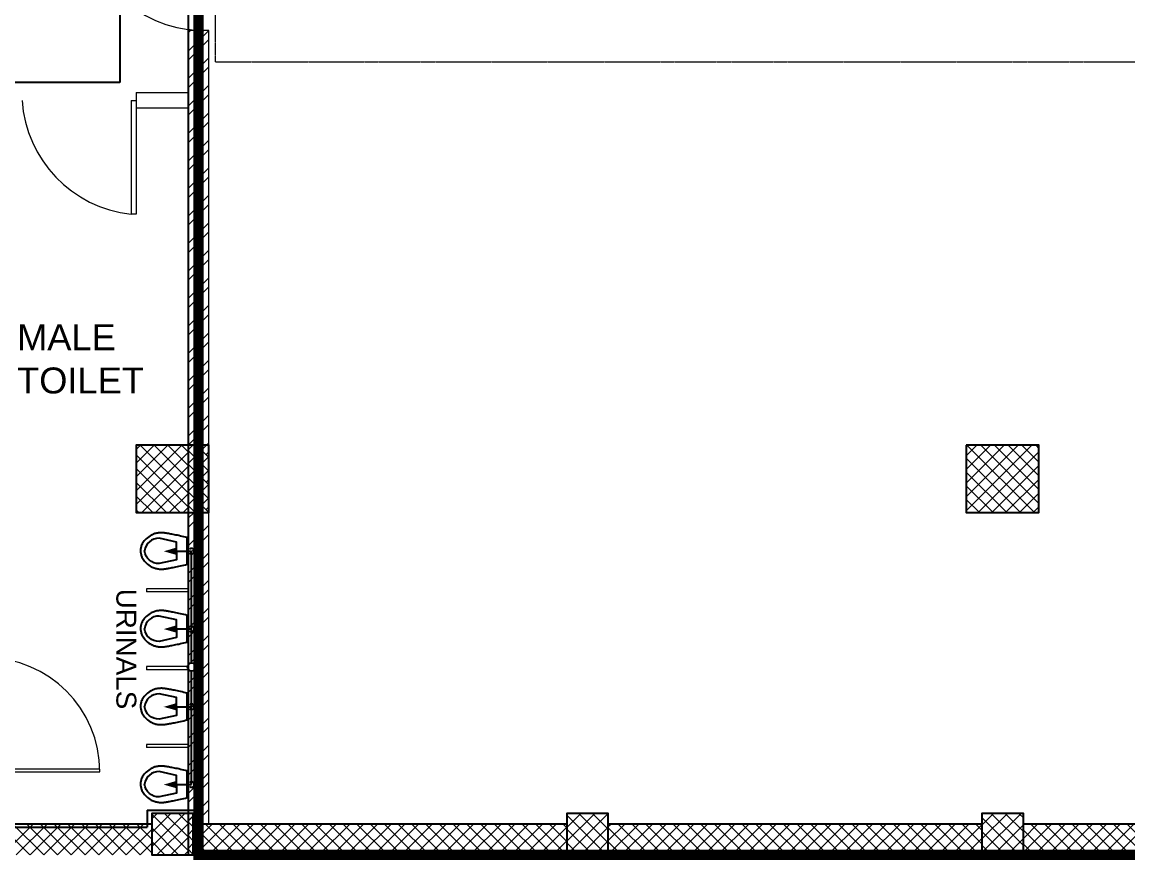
# Model space of a CAD drawing. Header units: inches. Extents: x 1217570 to 1371286, y 326920 to 480291.
# Drawn here: x 1290866 to 1301523, y 339559 to 347590 of the extents above; entities that cross this region are included whole.
import ezdxf

# ---------------------------------------------------------------- set-up
doc = ezdxf.new("R2010")
doc.units = ezdxf.units.IN
doc.header["$MEASUREMENT"] = 0
doc.linetypes.add('DASHED2', pattern=[9.525, 6.35, -3.175])
doc.linetypes.add('HIDDEN', pattern=[9.525, 6.35, -3.175])
for name, color, linetype, lineweight in [('A-BLOCK', 43, 'Continuous', 13), ('A-DOOR', 10, 'Continuous', 15), ('A-HATCH CONCRETE', 254, 'Continuous', 5), ('A-LEASING LINE', 7, 'DASHED2', 9), ('escape route', 8, 'HIDDEN', 15), ('wall hatch', 252, 'Continuous', 0)]:
    doc.layers.add(name, color=color, linetype=linetype, lineweight=lineweight)
for name, color, linetype in [('FFNEW', 252, 'Continuous'), ('P-PIPE-CWS', 80, 'Continuous'), ('S-COL', 210, 'Continuous'), ('S-WALL', 1, 'Continuous'), ('TAXT', 3, 'Continuous'), ('TEXT', 181, 'Continuous'), ('TOI', 30, 'Continuous')]:
    doc.layers.add(name, color=color, linetype=linetype)
doc.styles.add('style1', font='arial.ttf')
pattern_1 = [(45, (1341716.94, 266100.535), (-66.29126, 66.29126), []), (135, (1341716.94, 266100.535), (-66.29126, -66.29126), [])]
pattern_2 = [(45, (1341716.31, 266100.535), (-66.29126, 66.29126), []), (135, (1341716.31, 266100.535), (-66.29126, -66.29126), [])]

# ---------------------------------------------------------------- blocks, each defined once
blk = doc.blocks.new('SDGTFHHD')
at = {"layer": 'A-HATCH CONCRETE'}
h = blk.add_hatch(dxfattribs=at)
h.set_pattern_fill('ANSI37', color=254, scale=750)
h.set_pattern_definition([(45, (1337614.36, 312749.915), (-66.29126, 66.29126), []), (135, (1337614.36, 312749.915), (-66.29126, -66.29126), [])])
h.paths.add_polyline_path([(1359157.9, 725186.9), (1358657.9, 725186.9), (1358657.9, 724536.9), (1359157.9, 724536.9)])
h = blk.add_hatch(dxfattribs=at)
h.set_pattern_fill('ANSI37', color=254, scale=750)
h.set_pattern_definition([(45, (1337613.73, 312749.915), (-66.29126, 66.29126), []), (135, (1337613.73, 312749.915), (-66.29126, -66.29126), [])])
h.paths.add_polyline_path([(1359157.9, 721236.9), (1359157.9, 721636.9), (1358807.2, 721636.9), (1358807.2, 721236.9)])
at = {"color": 254, "linetype": 'Continuous', "ltscale": 100}
blk.add_lwpolyline([(1385707.2, 721236.9), (1385707.2, 726939.8), (1385507.2, 726936.9), (1383957.7, 726936.9), (1383957.7, 732936.9), (1380097, 732936.9), (1380097, 739738.1), (1381100.4, 739591), (1381133.7, 739788.3), (1381677.7, 743599.6), (1382720.6, 750905.2), (1382762.9, 751202.2), (1347097.7, 756262.5), (1346331.2, 744553.4), (1368108, 741445.4), (1368106.2, 734886.8), (1367207.9, 734886.8), (1367207.9, 734686.9), (1367207.9, 731436.9), (1359157.9, 731436.9), (1359157.9, 731236.9), (1359157.9, 721236.9), (1385707.2, 721236.9)], dxfattribs=at)
at = {"layer": 'A-BLOCK', "color": 254, "ltscale": 100}
for p, q in [((1359357.9, 729187.4), (1359157.9, 729187.4)), ((1359157.9, 728586.8), (1359157.9, 729187.4)), ((1358658, 728586.8), (1358658, 728436.8)), ((1358658, 728586.8), (1359157.9, 728586.8)), ((1359157.9, 728436.8), (1358658, 728436.8)), ((1359157.9, 725186.9), (1359157.9, 728436.8)), ((1359157.9, 721636.9), (1359157.9, 724536.9)), ((1359157.9, 721636.9), (1359157.9, 724536.9)), ((1359157.9, 721636.9), (1359157.9, 724536.9)), ((1359157.9, 723801.9), (1358757.9, 723801.9)), ((1358757.9, 723801.9), (1358757.9, 723771.9)), ((1359157.9, 723771.9), (1358757.9, 723771.9)), ((1359157.9, 723051.9), (1358757.9, 723051.9)), ((1358757.9, 723051.9), (1358757.9, 723021.9)), ((1359157.9, 723021.9), (1358757.9, 723021.9)), ((1359157.9, 722301.9), (1358757.9, 722301.9)), ((1358757.9, 722301.9), (1358757.9, 722271.9)), ((1359157.9, 722271.9), (1358757.9, 722271.9))]:
    blk.add_line(p, q, dxfattribs=at)
at = {"layer": 'A-DOOR', "color": 254}
for p, q in [((1358608, 728511.8), (1358608, 727413.8)), ((1358608, 728511.8), (1358658, 728511.8)), ((1358658, 728511.8), (1358658, 727413.8)), ((1358658, 727413.8), (1358608, 727413.8)), ((1357208, 722066.7), (1358308, 722066.7)), ((1357208, 722036.9), (1358308, 722036.9))]:
    blk.add_line(p, q, dxfattribs=at)
for centre, radius, start, end in [((1359304.5, 730336.7), 1149.3, 177.66852, 262.66914), ((1358740.8, 728591.9), 1185.5, 183.87307, 263.56666), ((1357208, 722036.9), 1100, 0, 90)]:
    blk.add_arc(centre, radius, start, end, dxfattribs=at)
at = {"layer": 'A-HATCH CONCRETE', "color": 254, "linetype": 'Continuous'}
for p, q in [((1358807.2, 721614.1), (1358807.9, 721614.7)), ((1357634, 721236.9), (1357334, 721536.9)), ((1357369.4, 721236.9), (1357669.4, 721536.9)), ((1357766.6, 721236.9), (1357466.6, 721536.9)), ((1357502, 721236.9), (1357802, 721536.9)), ((1357899.2, 721236.9), (1357599.2, 721536.9)), ((1357634.6, 721236.9), (1357934.6, 721536.9)), ((1358031.8, 721236.9), (1357731.8, 721536.9)), ((1357767.2, 721236.9), (1358067.2, 721536.9)), ((1358164.4, 721236.9), (1357864.4, 721536.9)), ((1357899.8, 721236.9), (1358199.8, 721536.9)), ((1358297, 721236.9), (1357997, 721536.9)), ((1358032.3, 721236.9), (1358332.3, 721536.9)), ((1358429.5, 721236.9), (1358129.5, 721536.9)), ((1358164.9, 721236.9), (1358464.9, 721536.9)), ((1358562.1, 721236.9), (1358262.1, 721536.9)), ((1358297.5, 721236.9), (1358597.5, 721536.9)), ((1358694.7, 721236.9), (1358394.7, 721536.9)), ((1358430.1, 721236.9), (1358730.1, 721536.9)), ((1358807.2, 721257), (1358527.3, 721536.9)), ((1358562.7, 721236.9), (1358807.2, 721481.5)), ((1358807.2, 721389.6), (1358659.9, 721536.9)), ((1358807.2, 721522.1), (1358792.5, 721536.9)), ((1358695.2, 721236.9), (1358807.2, 721348.9))]:
    blk.add_line(p, q, dxfattribs=at)
at = {"layer": 'S-COL', "color": 254, "linetype": 'ByBlock'}
for points in [[(1359157.9, 725186.9), (1358657.9, 725186.9), (1358657.9, 724536.9), (1359157.9, 724536.9)], [(1359157.9, 721636.9), (1358807.2, 721636.9), (1358807.2, 721236.9), (1359207.2, 721236.9)]]:
    blk.add_lwpolyline(points, dxfattribs=at)
at = {"layer": 'S-WALL', "color": 254}
blk.add_lwpolyline([(1355208, 721536.9), (1358807.2, 721536.9)], dxfattribs=at)
at = {"layer": 'TOI', "color": 254}
for points in [[(1358699.7, 724181.3), (1358699.5, 724176.5), (1358699.5, 724172.6), (1358699.7, 724169.8), (1358699.8, 724168), (1358699.9, 724167.4), (1358699.9, 724166.8), (1358699.9, 724164.9), (1358700, 724161.9), (1358700.2, 724157.8), (1358700.7, 724152.7), (1358701.6, 724146.8), (1358702.9, 724140.1), (1358704.6, 724132.6), (1358707, 724124.6), (1358710, 724116), (1358713.7, 724107), (1358718.3, 724097.6), (1358723.7, 724088), (1358730.2, 724078.1), (1358737.7, 724068.2), (1358746.3, 724058.3), (1358756.2, 724048.5), (1358767.4, 724038.8), (1358779.9, 724029.4), (1358793.9, 724020.4), (1358802.9, 724015.3), (1358812, 724010.9), (1358821.2, 724007.1), (1358830.3, 724003.8), (1358839.4, 724001), (1358848.3, 723998.6), (1358857.1, 723996.7), (1358865.7, 723995.2), (1358874.1, 723994.1), (1358882.1, 723993.3), (1358889.9, 723992.8), (1358897.2, 723992.5), (1358904.1, 723992.5), (1358910.6, 723992.6), (1358916.5, 723992.9), (1358921.9, 723993.3), (1358926.6, 723993.8), (1358930.7, 723994.3), (1358934.1, 723994.8), (1358936.7, 723995.3), (1358937.5, 723995.4), (1358939.7, 723995.7), (1358943.4, 723996.3), (1358948.4, 723997), (1358954.6, 723998), (1358962, 723999.3), (1358970.6, 724000.7), (1358980.2, 724002.4), (1358990.7, 724004.2), (1359002.2, 724006.3), (1359014.4, 724008.6), (1359027.4, 724011.2), (1359041.1, 724013.9), (1359055.4, 724016.9), (1359070.2, 724020), (1359085.5, 724023.4), (1359101.2, 724027), (1359117.1, 724030.8), (1359133.3, 724034.8), (1359149.7, 724039), (1359149.7, 724295.8), (1359133.3, 724300), (1359117.1, 724304), (1359101.2, 724307.8), (1359085.5, 724311.4), (1359070.2, 724314.8), (1359055.4, 724318), (1359041.1, 724320.9), (1359027.4, 724323.7), (1359014.4, 724326.2), (1359002.2, 724328.5), (1358990.7, 724330.6), (1358980.2, 724332.5), (1358970.6, 724334.1), (1358962, 724335.6), (1358954.6, 724336.8), (1358948.4, 724337.8), (1358943.4, 724338.6), (1358939.7, 724339.1), (1358937.5, 724339.5), (1358936.7, 724339.6), (1358934.1, 724340), (1358930.7, 724340.6), (1358926.6, 724341.1), (1358921.8, 724341.6), (1358916.4, 724342.1), (1358910.4, 724342.4), (1358903.9, 724342.6), (1358896.9, 724342.6), (1358889.5, 724342.4), (1358881.7, 724341.9), (1358873.6, 724341.1), (1358865.2, 724340), (1358856.6, 724338.6), (1358847.7, 724336.7), (1358838.8, 724334.3), (1358829.7, 724331.5), (1358820.6, 724328.2), (1358811.5, 724324.3), (1358802.4, 724319.8), (1358793.4, 724314.7), (1358778.5, 724304.9), (1358765.2, 724294.8), (1358753.5, 724284.7), (1358743.2, 724274.5), (1358734.3, 724264.4), (1358726.7, 724254.4), (1358720.3, 724244.5), (1358714.9, 724234.9), (1358710.6, 724225.6), (1358707.1, 724216.8), (1358704.4, 724208.4), (1358702.4, 724200.6), (1358701.1, 724193.5), (1358700.2, 724187)], [(1358699.7, 723431.3), (1358699.5, 723426.5), (1358699.5, 723422.6), (1358699.7, 723419.8), (1358699.8, 723418), (1358699.9, 723417.4), (1358699.9, 723416.8), (1358699.9, 723414.9), (1358700, 723411.9), (1358700.2, 723407.8), (1358700.7, 723402.7), (1358701.6, 723396.8), (1358702.9, 723390.1), (1358704.6, 723382.6), (1358707, 723374.6), (1358710, 723366), (1358713.7, 723357), (1358718.3, 723347.6), (1358723.7, 723338), (1358730.2, 723328.1), (1358737.7, 723318.2), (1358746.3, 723308.3), (1358756.2, 723298.5), (1358767.4, 723288.8), (1358779.9, 723279.4), (1358793.9, 723270.4), (1358802.9, 723265.3), (1358812, 723260.9), (1358821.2, 723257.1), (1358830.3, 723253.8), (1358839.4, 723251), (1358848.3, 723248.6), (1358857.1, 723246.7), (1358865.7, 723245.2), (1358874.1, 723244.1), (1358882.1, 723243.3), (1358889.9, 723242.8), (1358897.2, 723242.5), (1358904.1, 723242.5), (1358910.6, 723242.6), (1358916.5, 723242.9), (1358921.9, 723243.3), (1358926.6, 723243.8), (1358930.7, 723244.3), (1358934.1, 723244.8), (1358936.7, 723245.3), (1358937.5, 723245.4), (1358939.7, 723245.7), (1358943.4, 723246.3), (1358948.4, 723247), (1358954.6, 723248), (1358962, 723249.3), (1358970.6, 723250.7), (1358980.2, 723252.4), (1358990.7, 723254.2), (1359002.2, 723256.3), (1359014.4, 723258.6), (1359027.4, 723261.2), (1359041.1, 723263.9), (1359055.4, 723266.9), (1359070.2, 723270), (1359085.5, 723273.4), (1359101.2, 723277), (1359117.1, 723280.8), (1359133.3, 723284.8), (1359149.7, 723289), (1359149.7, 723545.8), (1359133.3, 723550), (1359117.1, 723554), (1359101.2, 723557.8), (1359085.5, 723561.4), (1359070.2, 723564.8), (1359055.4, 723568), (1359041.1, 723570.9), (1359027.4, 723573.7), (1359014.4, 723576.2), (1359002.2, 723578.5), (1358990.7, 723580.6), (1358980.2, 723582.5), (1358970.6, 723584.1), (1358962, 723585.6), (1358954.6, 723586.8), (1358948.4, 723587.8), (1358943.4, 723588.6), (1358939.7, 723589.1), (1358937.5, 723589.5), (1358936.7, 723589.6), (1358934.1, 723590), (1358930.7, 723590.6), (1358926.6, 723591.1), (1358921.8, 723591.6), (1358916.4, 723592.1), (1358910.4, 723592.4), (1358903.9, 723592.6), (1358896.9, 723592.6), (1358889.5, 723592.4), (1358881.7, 723591.9), (1358873.6, 723591.1), (1358865.2, 723590), (1358856.6, 723588.6), (1358847.7, 723586.7), (1358838.8, 723584.3), (1358829.7, 723581.5), (1358820.6, 723578.2), (1358811.5, 723574.3), (1358802.4, 723569.8), (1358793.4, 723564.7), (1358778.5, 723554.9), (1358765.2, 723544.8), (1358753.5, 723534.7), (1358743.2, 723524.5), (1358734.3, 723514.4), (1358726.7, 723504.4), (1358720.3, 723494.5), (1358714.9, 723484.9), (1358710.6, 723475.6), (1358707.1, 723466.8), (1358704.4, 723458.4), (1358702.4, 723450.6), (1358701.1, 723443.5), (1358700.2, 723437)], [(1358699.7, 722681.3), (1358699.5, 722676.5), (1358699.5, 722672.6), (1358699.7, 722669.8), (1358699.8, 722668), (1358699.9, 722667.4), (1358699.9, 722666.8), (1358699.9, 722664.9), (1358700, 722661.9), (1358700.2, 722657.8), (1358700.7, 722652.7), (1358701.6, 722646.8), (1358702.9, 722640.1), (1358704.6, 722632.6), (1358707, 722624.6), (1358710, 722616), (1358713.7, 722607), (1358718.3, 722597.6), (1358723.7, 722588), (1358730.2, 722578.1), (1358737.7, 722568.2), (1358746.3, 722558.3), (1358756.2, 722548.5), (1358767.4, 722538.8), (1358779.9, 722529.4), (1358793.9, 722520.4), (1358802.9, 722515.3), (1358812, 722510.9), (1358821.2, 722507.1), (1358830.3, 722503.8), (1358839.4, 722501), (1358848.3, 722498.6), (1358857.1, 722496.7), (1358865.7, 722495.2), (1358874.1, 722494.1), (1358882.1, 722493.3), (1358889.9, 722492.8), (1358897.2, 722492.5), (1358904.1, 722492.5), (1358910.6, 722492.6), (1358916.5, 722492.9), (1358921.9, 722493.3), (1358926.6, 722493.8), (1358930.7, 722494.3), (1358934.1, 722494.8), (1358936.7, 722495.3), (1358937.5, 722495.4), (1358939.7, 722495.7), (1358943.4, 722496.3), (1358948.4, 722497), (1358954.6, 722498), (1358962, 722499.3), (1358970.6, 722500.7), (1358980.2, 722502.4), (1358990.7, 722504.2), (1359002.2, 722506.3), (1359014.4, 722508.6), (1359027.4, 722511.2), (1359041.1, 722513.9), (1359055.4, 722516.9), (1359070.2, 722520), (1359085.5, 722523.4), (1359101.2, 722527), (1359117.1, 722530.8), (1359133.3, 722534.8), (1359149.7, 722539), (1359149.7, 722795.8), (1359133.3, 722800), (1359117.1, 722804), (1359101.2, 722807.8), (1359085.5, 722811.4), (1359070.2, 722814.8), (1359055.4, 722818), (1359041.1, 722820.9), (1359027.4, 722823.7), (1359014.4, 722826.2), (1359002.2, 722828.5), (1358990.7, 722830.6), (1358980.2, 722832.5), (1358970.6, 722834.1), (1358962, 722835.6), (1358954.6, 722836.8), (1358948.4, 722837.8), (1358943.4, 722838.6), (1358939.7, 722839.1), (1358937.5, 722839.5), (1358936.7, 722839.6), (1358934.1, 722840), (1358930.7, 722840.6), (1358926.6, 722841.1), (1358921.8, 722841.6), (1358916.4, 722842.1), (1358910.4, 722842.4), (1358903.9, 722842.6), (1358896.9, 722842.6), (1358889.5, 722842.4), (1358881.7, 722841.9), (1358873.6, 722841.1), (1358865.2, 722840), (1358856.6, 722838.6), (1358847.7, 722836.7), (1358838.8, 722834.3), (1358829.7, 722831.5), (1358820.6, 722828.2), (1358811.5, 722824.3), (1358802.4, 722819.8), (1358793.4, 722814.7), (1358778.5, 722804.9), (1358765.2, 722794.8), (1358753.5, 722784.7), (1358743.2, 722774.5), (1358734.3, 722764.4), (1358726.7, 722754.4), (1358720.3, 722744.5), (1358714.9, 722734.9), (1358710.6, 722725.6), (1358707.1, 722716.8), (1358704.4, 722708.4), (1358702.4, 722700.6), (1358701.1, 722693.5), (1358700.2, 722687)], [(1358699.7, 721931.3), (1358699.5, 721926.5), (1358699.5, 721922.6), (1358699.7, 721919.8), (1358699.8, 721918), (1358699.9, 721917.4), (1358699.9, 721916.8), (1358699.9, 721914.9), (1358700, 721911.9), (1358700.2, 721907.8), (1358700.7, 721902.7), (1358701.6, 721896.8), (1358702.9, 721890.1), (1358704.6, 721882.6), (1358707, 721874.6), (1358710, 721866), (1358713.7, 721857), (1358718.3, 721847.6), (1358723.7, 721838), (1358730.2, 721828.1), (1358737.7, 721818.2), (1358746.3, 721808.3), (1358756.2, 721798.5), (1358767.4, 721788.8), (1358779.9, 721779.4), (1358793.9, 721770.4), (1358802.9, 721765.3), (1358812, 721760.9), (1358821.2, 721757.1), (1358830.3, 721753.8), (1358839.4, 721751), (1358848.3, 721748.6), (1358857.1, 721746.7), (1358865.7, 721745.2), (1358874.1, 721744.1), (1358882.1, 721743.3), (1358889.9, 721742.8), (1358897.2, 721742.5), (1358904.1, 721742.5), (1358910.6, 721742.6), (1358916.5, 721742.9), (1358921.9, 721743.3), (1358926.6, 721743.8), (1358930.7, 721744.3), (1358934.1, 721744.8), (1358936.7, 721745.3), (1358937.5, 721745.4), (1358939.7, 721745.7), (1358943.4, 721746.3), (1358948.4, 721747), (1358954.6, 721748), (1358962, 721749.3), (1358970.6, 721750.7), (1358980.2, 721752.4), (1358990.7, 721754.2), (1359002.2, 721756.3), (1359014.4, 721758.6), (1359027.4, 721761.2), (1359041.1, 721763.9), (1359055.4, 721766.9), (1359070.2, 721770), (1359085.5, 721773.4), (1359101.2, 721777), (1359117.1, 721780.8), (1359133.3, 721784.8), (1359149.7, 721789), (1359149.7, 722045.8), (1359133.3, 722050), (1359117.1, 722054), (1359101.2, 722057.8), (1359085.5, 722061.4), (1359070.2, 722064.8), (1359055.4, 722068), (1359041.1, 722070.9), (1359027.4, 722073.7), (1359014.4, 722076.2), (1359002.2, 722078.5), (1358990.7, 722080.6), (1358980.2, 722082.5), (1358970.6, 722084.1), (1358962, 722085.6), (1358954.6, 722086.8), (1358948.4, 722087.8), (1358943.4, 722088.6), (1358939.7, 722089.1), (1358937.5, 722089.5), (1358936.7, 722089.6), (1358934.1, 722090), (1358930.7, 722090.6), (1358926.6, 722091.1), (1358921.8, 722091.6), (1358916.4, 722092.1), (1358910.4, 722092.4), (1358903.9, 722092.6), (1358896.9, 722092.6), (1358889.5, 722092.4), (1358881.7, 722091.9), (1358873.6, 722091.1), (1358865.2, 722090), (1358856.6, 722088.6), (1358847.7, 722086.7), (1358838.8, 722084.3), (1358829.7, 722081.5), (1358820.6, 722078.2), (1358811.5, 722074.3), (1358802.4, 722069.8), (1358793.4, 722064.7), (1358778.5, 722054.9), (1358765.2, 722044.8), (1358753.5, 722034.7), (1358743.2, 722024.5), (1358734.3, 722014.4), (1358726.7, 722004.4), (1358720.3, 721994.5), (1358714.9, 721984.9), (1358710.6, 721975.6), (1358707.1, 721966.8), (1358704.4, 721958.4), (1358702.4, 721950.6), (1358701.1, 721943.5), (1358700.2, 721937)]]:
    blk.add_lwpolyline(points, close=True, dxfattribs=at)
for points in [[(1359046.1, 724167.4), (1359046.1, 724253), (1358879.2, 724289.4, 0.3922963), (1358739.3, 724167.4)], [(1359046.1, 724167.4), (1359046.1, 724081.8), (1358879.2, 724045.5, -0.3922963), (1358739.3, 724167.4)], [(1359046.1, 723417.4), (1359046.1, 723503), (1358879.2, 723539.4, 0.3922963), (1358739.3, 723417.4)], [(1359046.1, 723417.4), (1359046.1, 723331.8), (1358879.2, 723295.5, -0.3922963), (1358739.3, 723417.4)], [(1359046.1, 722667.4), (1359046.1, 722753), (1358879.2, 722789.4, 0.3922963), (1358739.3, 722667.4)], [(1359046.1, 722667.4), (1359046.1, 722581.8), (1358879.2, 722545.5, -0.3922963), (1358739.3, 722667.4)], [(1359046.1, 721917.4), (1359046.1, 722003), (1358879.2, 722039.4, 0.3922963), (1358739.3, 721917.4)], [(1359046.1, 721917.4), (1359046.1, 721831.8), (1358879.2, 721795.5, -0.3922963), (1358739.3, 721917.4)]]:
    blk.add_lwpolyline(points, format="xyb", dxfattribs=at)
at = {"layer": 'TAXT', "color": 254, "ltscale": 100, "insert": (1358658.7, 723802.9), "char_height": 192, "width": 3311.924, "attachment_point": 1, "rotation": 270, "style": 'style1'}
blk.add_mtext('URINALS', dxfattribs=at)
at = {"layer": 'TEXT', "color": 254, "ltscale": 0.5, "insert": (1357509.9, 726353.1), "char_height": 250, "width": 4139.905, "attachment_point": 1, "style": 'style1'}
blk.add_mtext('MALE \\PTOILET', dxfattribs=at)
blk = doc.blocks.new('SEDRGFE')
at = {"layer": 'A-HATCH CONCRETE'}
h = blk.add_hatch(dxfattribs=at)
h.set_pattern_fill('ANSI37', color=250, scale=750)
h.set_pattern_definition(pattern_1)
h.paths.add_polyline_path([(1363460, 678538), (1363260, 678538), (1363260, 677888), (1363460, 677888)])
h = blk.add_hatch(dxfattribs=at)
h.set_pattern_fill('ANSI37', color=250, scale=750)
h.set_pattern_definition(pattern_1)
h.paths.add_polyline_path([(1370760, 678538), (1370760, 677888), (1371460, 677888), (1371460, 678538)])
h = blk.add_hatch(dxfattribs=at)
h.set_pattern_fill('ANSI37', color=250, scale=750)
h.set_pattern_definition(pattern_2)
h.paths.add_polyline_path([(1363260, 674988), (1363260, 674588), (1363310, 674588), (1363310, 674988)])
h = blk.add_hatch(dxfattribs=at)
h.set_pattern_fill('ANSI37', color=250, scale=750)
h.set_pattern_definition(pattern_1)
h.paths.add_polyline_path([(1366910, 674588), (1367310, 674588), (1367310, 674988), (1366910, 674988)])
h = blk.add_hatch(dxfattribs=at)
h.set_pattern_fill('ANSI37', color=250, scale=750)
h.set_pattern_definition(pattern_2)
h.paths.add_polyline_path([(1370910, 674588), (1371310, 674588), (1371310, 674988), (1370910, 674988)])
at = {"layer": 'wall hatch', "ltscale": 500}
h = blk.add_hatch(dxfattribs=at)
h.set_pattern_fill('ANSI32', color=250, scale=500)
h.set_pattern_definition([(45, (1341716.94, 266100.54), (-132.58252, 132.58252), []), (45, (1341805.33, 266100.54), (-132.58252, 132.58252), [])])
h.paths.add_polyline_path([(1363260, 675688), (1363260, 675588)], flags=17)
h.paths.add_polyline_path([(1363260, 677188), (1363260, 677088), (1363260, 677073), (1363260, 677173)], flags=17)
h.paths.add_polyline_path([(1363260, 681937), (1363260, 678538), (1363435, 678538), (1363435, 677888), (1363262, 677888), (1363260, 674888), (1363460, 674888), (1363461, 682538), (1363260, 682538)])
at = {"color": 250, "linetype": 'Continuous', "ltscale": 100}
blk.add_lwpolyline([(1389810, 674588), (1389810, 680290), (1389610, 680288), (1388060, 680288), (1388060, 686288), (1384200, 686288), (1384200, 693089), (1385203, 692942), (1385236, 693139), (1385780, 696950), (1386823, 704256), (1386865, 704553), (1351200, 709613), (1350434, 697904), (1372211, 694796), (1372209, 688237), (1371310, 688237), (1371310, 688038), (1371310, 684788), (1363260, 684788), (1363260, 684588), (1363260, 674588), (1389810, 674588)], dxfattribs=at)
at = {"layer": 'A-BLOCK', "color": 250, "ltscale": 100}
for p, q in [((1363460, 682538), (1363260, 682538)), ((1363260, 681937), (1363260, 682538)), ((1363460, 674888), (1363460, 682538)), ((1363260, 678538), (1363260, 681787)), ((1363260, 674988), (1363260, 677888)), ((1363260, 674988), (1363260, 677888)), ((1363260, 674988), (1363260, 677888))]:
    blk.add_line(p, q, dxfattribs=at)
at = {"layer": 'A-DOOR', "color": 250}
blk.add_arc((1363407, 683687), 1149, 262.6691, 270.1674, dxfattribs=at)
at = {"layer": 'A-HATCH CONCRETE', "color": 250, "linetype": 'Continuous'}
for p, q in [((1363310, 674967), (1363310, 674968)), ((1363310, 674834), (1363363, 674888)), ((1363310, 674702), (1363496, 674888)), ((1363593, 674588), (1363310, 674871)), ((1363328, 674588), (1363628, 674888)), ((1363725, 674588), (1363425, 674888)), ((1363461, 674588), (1363761, 674888)), ((1363858, 674588), (1363558, 674888)), ((1363593, 674588), (1363893, 674888)), ((1363991, 674588), (1363691, 674888)), ((1363726, 674588), (1364026, 674888)), ((1364123, 674588), (1363823, 674888)), ((1363858, 674588), (1364158, 674888)), ((1364256, 674588), (1363956, 674888)), ((1363991, 674588), (1364291, 674888)), ((1364388, 674588), (1364088, 674888)), ((1364124, 674588), (1364424, 674888)), ((1364521, 674588), (1364221, 674888)), ((1364256, 674588), (1364556, 674888)), ((1364653, 674588), (1364353, 674888)), ((1364389, 674588), (1364689, 674888)), ((1364786, 674588), (1364486, 674888)), ((1364521, 674588), (1364821, 674888)), ((1364919, 674588), (1364619, 674888)), ((1364654, 674588), (1364954, 674888)), ((1365051, 674588), (1364751, 674888)), ((1364787, 674588), (1365087, 674888)), ((1365184, 674588), (1364884, 674888)), ((1364919, 674588), (1365219, 674888)), ((1365316, 674588), (1365016, 674888)), ((1365052, 674588), (1365352, 674888)), ((1365449, 674588), (1365149, 674888)), ((1365184, 674588), (1365484, 674888)), ((1365582, 674588), (1365282, 674888)), ((1365317, 674588), (1365617, 674888)), ((1365714, 674588), (1365414, 674888)), ((1365449, 674588), (1365749, 674888)), ((1365847, 674588), (1365547, 674888)), ((1365582, 674588), (1365882, 674888)), ((1365979, 674588), (1365679, 674888)), ((1365715, 674588), (1366015, 674888)), ((1366112, 674588), (1365812, 674888)), ((1365847, 674588), (1366147, 674888)), ((1366244, 674588), (1365944, 674888)), ((1365980, 674588), (1366280, 674888)), ((1366377, 674588), (1366077, 674888)), ((1366112, 674588), (1366412, 674888)), ((1366510, 674588), (1366210, 674888)), ((1366245, 674588), (1366545, 674888)), ((1366642, 674588), (1366342, 674888)), ((1366378, 674588), (1366678, 674888)), ((1366775, 674588), (1366475, 674888)), ((1366510, 674588), (1366810, 674888)), ((1366907, 674588), (1366607, 674888)), ((1366643, 674588), (1366910, 674855)), ((1366910, 674717), (1366740, 674888)), ((1366910, 674850), (1366873, 674888)), ((1367310, 674858), (1367340, 674888)), ((1367310, 674725), (1367473, 674888)), ((1367310, 674592), (1367606, 674888)), ((1367570, 674588), (1367310, 674847)), ((1367703, 674588), (1367403, 674888)), ((1367438, 674588), (1367738, 674888)), ((1367835, 674588), (1367535, 674888)), ((1367571, 674588), (1367871, 674888)), ((1367968, 674588), (1367668, 674888)), ((1367703, 674588), (1368003, 674888)), ((1368101, 674588), (1367801, 674888)), ((1367836, 674588), (1368136, 674888)), ((1368233, 674588), (1367933, 674888)), ((1367969, 674588), (1368269, 674888)), ((1368366, 674588), (1368066, 674888)), ((1368101, 674588), (1368401, 674888)), ((1368498, 674588), (1368198, 674888)), ((1368234, 674588), (1368534, 674888)), ((1368631, 674588), (1368331, 674888)), ((1368366, 674588), (1368666, 674888)), ((1368764, 674588), (1368464, 674888)), ((1368499, 674588), (1368799, 674888)), ((1368896, 674588), (1368596, 674888)), ((1368631, 674588), (1368931, 674888)), ((1369029, 674588), (1368729, 674888)), ((1368764, 674588), (1369064, 674888)), ((1369161, 674588), (1368861, 674888)), ((1368897, 674588), (1369197, 674888)), ((1369294, 674588), (1368994, 674888)), ((1369029, 674588), (1369329, 674888)), ((1369426, 674588), (1369126, 674888)), ((1369162, 674588), (1369462, 674888)), ((1369559, 674588), (1369259, 674888)), ((1369294, 674588), (1369594, 674888)), ((1369692, 674588), (1369392, 674888)), ((1369427, 674588), (1369727, 674888)), ((1369824, 674588), (1369524, 674888)), ((1369560, 674588), (1369860, 674888)), ((1369957, 674588), (1369657, 674888)), ((1369692, 674588), (1369992, 674888)), ((1370089, 674588), (1369789, 674888)), ((1369825, 674588), (1370125, 674888)), ((1370222, 674588), (1369922, 674888)), ((1369957, 674588), (1370257, 674888)), ((1370354, 674588), (1370054, 674888)), ((1370090, 674588), (1370390, 674888)), ((1370487, 674588), (1370187, 674888)), ((1370222, 674588), (1370522, 674888)), ((1370620, 674588), (1370320, 674888)), ((1370355, 674588), (1370655, 674888)), ((1370752, 674588), (1370452, 674888)), ((1370488, 674588), (1370788, 674888)), ((1370885, 674588), (1370585, 674888)), ((1370620, 674588), (1370910, 674878)), ((1370910, 674695), (1370717, 674888)), ((1370910, 674827), (1370850, 674888)), ((1371310, 674880), (1371318, 674888)), ((1371310, 674747), (1371451, 674888)), ((1371310, 674615), (1371583, 674888)), ((1371548, 674588), (1371310, 674825)), ((1371680, 674588), (1371380, 674888)), ((1371416, 674588), (1371716, 674888)), ((1371813, 674588), (1371513, 674888)), ((1371548, 674588), (1371848, 674888)), ((1371945, 674588), (1371645, 674888)), ((1371681, 674588), (1371981, 674888)), ((1372078, 674588), (1371778, 674888)), ((1371813, 674588), (1372113, 674888)), ((1372211, 674588), (1371911, 674888)), ((1371946, 674588), (1372246, 674888)), ((1372343, 674588), (1372043, 674888)), ((1372079, 674588), (1372379, 674888)), ((1372476, 674588), (1372176, 674888)), ((1372211, 674588), (1372511, 674888)), ((1372608, 674588), (1372308, 674888)), ((1363460, 674588), (1363310, 674738)), ((1366775, 674588), (1366910, 674723)), ((1367438, 674588), (1367310, 674715)), ((1370753, 674588), (1370910, 674745)), ((1363328, 674588), (1363310, 674605)), ((1366908, 674588), (1366910, 674590)), ((1370885, 674588), (1370910, 674613)), ((1371415, 674588), (1371310, 674692))]:
    blk.add_line(p, q, dxfattribs=at)
at = {"layer": 'escape route', "color": 250, "ltscale": 0.5}
for q in [(1363525, 683734), (1382975, 682234)]:
    blk.add_line((1363525, 682234), q, dxfattribs=at)
at = {"layer": 'S-COL', "color": 250}
for points in [[(1363260, 677888), (1363460, 677888), (1363460, 678538), (1363260, 678538)], [(1363260, 674588), (1363310, 674588), (1363310, 674988), (1363260, 674988)]]:
    blk.add_lwpolyline(points, dxfattribs=at)
for points in [[(1370760, 678538), (1370760, 677888), (1371460, 677888), (1371460, 678538)], [(1366910, 674588), (1367310, 674588), (1367310, 674988), (1366910, 674988)], [(1370910, 674588), (1371310, 674588), (1371310, 674988), (1370910, 674988)]]:
    blk.add_lwpolyline(points, close=True, dxfattribs=at)
at = {"layer": 'S-WALL', "color": 250}
for points in [[(1363310, 674888), (1366910, 674888)], [(1367310, 674888), (1370910, 674888)], [(1371310, 674888), (1374910, 674888)], [(1363260, 674588), (1389810, 674588)]]:
    blk.add_lwpolyline(points, dxfattribs=at)

msp = doc.modelspace()

# ---------------------------------------------------------------- hatches: boundary and pattern name
at = {"layer": 'P-PIPE-CWS'}
h = msp.add_hatch(color=252, dxfattribs=at)
h.paths.add_polyline_path([(1292333, 342517), (1292355, 342524), (1292355, 342452), (1292333, 342458)])
h.paths.add_polyline_path([(1292231, 342487), (1292333, 342517), (1292333, 342458)])
h = msp.add_hatch(color=252, dxfattribs=at)
h.paths.add_polyline_path([(1292333, 341767), (1292355, 341774), (1292355, 341702), (1292333, 341708)])
h.paths.add_polyline_path([(1292231, 341737), (1292333, 341767), (1292333, 341708)])
h = msp.add_hatch(color=252, dxfattribs=at)
h.paths.add_polyline_path([(1292333, 341017), (1292355, 341024), (1292355, 340952), (1292333, 340958)])
h.paths.add_polyline_path([(1292231, 340987), (1292333, 341017), (1292333, 340958)])
h = msp.add_hatch(color=252, dxfattribs=at)
h.paths.add_polyline_path([(1292333, 340267), (1292355, 340274), (1292355, 340202), (1292333, 340208)])
h.paths.add_polyline_path([(1292231, 340237), (1292333, 340267), (1292333, 340208)])

# ---------------------------------------------------------------- linework, layer by layer
at = {"layer": 'A-LEASING LINE', "color": 6, "const_width": 100}
msp.add_lwpolyline([(1280406, 374585), (1279639, 362876), (1301516, 359754), (1301516, 353209), (1300616, 353210), (1300616, 349659), (1292566, 349659), (1292566, 339559), (1318915, 339559), (1318915, 345159), (1317165, 345159), (1317165, 351184), (1313305, 351184), (1313305, 358173), (1314328, 358026), (1315479, 366167), (1315487, 366166), (1315974, 369531), (1280406, 374585)], dxfattribs=at)
at = {"layer": 'P-PIPE-CWS', "color": 252}
for p, q in [((1291808, 348894), (1291808, 347007)), ((1291808, 347007), (1284254, 347007)), ((1292343, 342488), (1292500, 342488)), ((1292500, 341411), (1292500, 342488)), ((1292343, 341738), (1292500, 341738)), ((1292540, 341371), (1292590, 341371)), ((1292590, 339991), (1292590, 341371)), ((1292500, 340238), (1292500, 341331)), ((1292343, 340988), (1292500, 340988)), ((1292343, 340238), (1292500, 340238)), ((1292070, 339991), (1292590, 339991)), ((1292070, 339991), (1292070, 339827)), ((1288516, 339827), (1292070, 339827))]:
    msp.add_line(p, q, dxfattribs=at)
msp.add_circle((1292500, 341371), 40, dxfattribs=at)
at = {"layer": 'P-PIPE-CWS', "color": 252, "lineweight": 25}
for centre in [(1292498, 342488), (1292498, 341738), (1292498, 340988), (1292498, 340238)]:
    msp.add_arc(centre, 27, 227.2858, 132.7142, dxfattribs=at)

# ---------------------------------------------------------------- block references
at = {"layer": 'FFNEW', "color": 6, "linetype": 'Continuous'}
for name, p in [('SDGTFHHD', (-66692, -381677)), ('SEDRGFE', (-70794, -335028))]:
    msp.add_blockref(name, p, dxfattribs=at)

doc.saveas('drawing.dxf')
